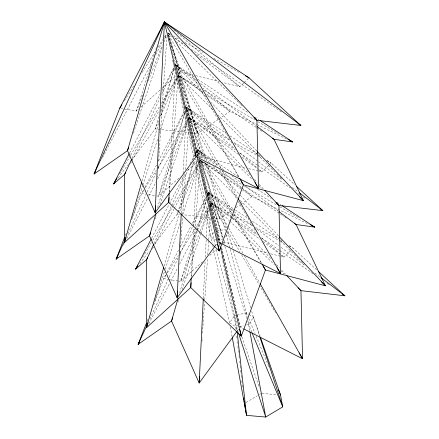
<?xml version="1.0" encoding="UTF-8"?>
<svg xmlns="http://www.w3.org/2000/svg" width="439" height="439" viewBox="0 0 439 439"><rect width="100%" height="100%" fill="white"/><g stroke="black" fill="none" stroke-linecap="round" stroke-linejoin="round"><path stroke-width="0.33" stroke-dasharray="2.19 1.65" d="M169.213 192.134L175.04 72.726M181.28 213.091L183.052 176.857M183.217 173.438L186.021 116.017M186.29 110.546L186.46 107.127L226.513 133.582M191.239 277.311L193.67 227.501M193.703 226.82L197.007 159.269M197.138 156.542L197.473 149.715L239.771 177.658M203.312 298.268L205.079 262.034M205.315 257.249L206.182 239.474M206.314 236.742L207.817 205.979M208.119 199.827L208.487 192.304L234.805 209.694M157.491 177.208L157.579 175.841M158.04 169.02L158.314 164.927M158.589 160.839L166.864 37.37M179.974 255.564L180.248 251.47M180.522 247.376L182.536 217.365M182.717 214.638L185.505 173.026M185.735 169.619L188.479 128.687M188.847 123.233L189.209 117.773L186.46 107.127L185.51 108.949M201.956 341.427L202.231 337.333M202.505 333.239L204.563 302.542M204.75 299.815L207.537 258.203M207.762 254.796L208.723 240.468M208.772 239.787L210.281 217.278M210.736 210.457L211.241 202.955L208.487 192.304L206.912 195.344M169.476 192.112L177.685 82.022M178.097 76.556L178.196 75.184L175.605 65.164M191.607 275.922L195.125 228.741M195.328 226.008L199.46 170.623M199.866 165.152L200.222 160.367L242.103 184.797M142.066 180.879L158.66 123.041M160.734 115.808L174.502 67.825M157.634 207.614L184.951 112.384M186.081 108.444L186.46 107.127L230.113 140.25M164.098 266.061L178.991 214.133M179.749 211.505L194.076 161.547M196.529 153.002L197.473 149.715L223.616 169.553M179.661 292.791L197.369 231.057M197.561 230.398L206.412 199.531M207.356 196.244L208.487 192.304L233.586 211.351M156.465 47.308L136.452 111.023L121.054 108.482M159.105 116.554L155.225 128.907L132.128 159.439M160.74 111.352L174.42 67.793M185.028 111.682L158.479 196.2L155.801 195.761M186.048 108.428L186.46 107.127L235.337 149.139M193.385 162.721L177.252 214.084L154.572 244.073M196.452 152.97L197.473 149.715L216.153 165.772M196.436 230.667L180.506 281.377L177.828 280.938M196.639 230.014L206.237 199.46M207.466 195.558L208.487 192.304L231.885 212.416M131.678 219.857L142.576 185.971M142.785 185.318L158.078 137.747M159.758 132.534L176.939 79.097M177.779 76.49L178.196 75.184L200.019 87.921M153.705 305.039L155.17 300.474M155.384 299.821L164.395 271.801M165.229 269.195L179.897 223.577M182.833 214.451L198.34 166.227M199.597 162.32L200.222 160.367L241.62 188.073M133.39 133.16L162.386 46.869M164.131 41.678L166.31 35.191M155.197 218.984L156.509 215.094M159.994 204.711L187.03 124.264M188.336 120.368L189.209 117.773L229.877 140.255M177.883 302.213L178.536 300.271M182.026 289.888L200.777 234.097M200.991 233.444L208.843 210.089M209.716 207.493L211.241 202.955L232.769 214.852M125.324 235.551L126.322 232.999M132.293 217.684L141.742 193.44L143.635 189.791M147.103 321.37L148.102 318.818M154.819 301.588L163.774 278.617L165.662 274.968M142.697 95.082L136.452 111.023L138.499 109.201M148.195 81.056L162.435 44.712M164.685 38.972L166.183 35.147M187.212 122.876L158.479 196.2L180.001 177.076M188.21 120.324L189.209 117.773L235.266 149.765M199.997 231.644L180.506 281.377L202.544 261.803M200.244 231.007L208.492 209.968M209.738 206.78L211.241 202.955L230.898 216.608M158.698 120.785L155.225 128.907L190.965 132.869M160.833 115.792L176.593 78.932M177.663 76.435L178.196 75.184L203.147 91.888M177.79 212.838L177.252 214.084L179.952 214.386M178.053 212.213L198.088 165.36M199.421 162.238L200.222 160.367L241.949 189.544M132.079 158.265L159.648 98.676M161.947 93.71L174.009 67.644M127.892 233.718L145.978 194.625M147.125 192.145L156.311 172.286M158.035 168.56L184.446 111.473M185.884 108.367L186.46 107.127L249.824 174.524M154.111 243.447L171.336 206.204M171.627 205.584L188.567 168.96M192.875 159.648L194.889 155.302M196.035 152.821L197.473 149.715L209.655 162.677M149.918 318.895L168.005 279.802M169.152 277.322L178.344 257.463M180.061 253.742L205.902 197.89M207.049 195.41L208.487 192.304L231.957 217.267M102.561 157.601L152.124 61.723M155.889 54.441L162.479 41.7M164.674 37.452L166.244 34.418M129.587 153.057L160.367 93.639M161.936 90.61L173.871 67.573M144.892 187.36L156.542 164.872M158.435 161.223L184.254 111.385M123.337 245.203L124.275 243.387M126.783 238.531L147.488 198.483M148.744 196.052L155.96 182.097M157.53 179.063L187.014 122.026M188.271 119.595L189.209 117.773L238.372 154.424M151.614 238.234L169.202 204.283M169.52 203.674L185.22 173.361M190.246 163.659L194.96 154.566M195.273 153.963L197.473 149.715L202.856 159.247M166.919 272.537L178.887 249.44M180.462 246.405L191.168 225.734M192.425 223.303L205.65 197.775M148.816 323.708L169.52 283.66M170.771 281.229L177.674 267.883M179.556 264.24L208.415 208.415M209.672 205.99L211.241 202.955L231.452 218.018M130.46 163.582L131.431 161.777M131.76 161.179L159.039 110.666M161.311 106.457L176.571 78.191M152.487 248.759L153.463 246.954M154.758 244.55L173.921 209.074M174.245 208.47L197.951 164.576M199.251 162.167L200.222 160.367L237.45 197.66M119.507 173.981L130.339 155.752M130.685 155.159L159.681 106.353M161.426 103.412L177.499 76.364M142.582 257.391L151.318 242.69M152.717 240.342L172.977 206.231M173.328 205.644L198.829 162.715M199.174 162.128L200.222 160.367L232.132 214.007M124.424 100.75L134.57 84.579M142.181 72.451L154.863 52.236M158.122 47.039L162.836 39.526M164.647 36.64L166.096 34.33M143.915 189.972L141.742 193.44L145.759 194.104M145.369 187.662L156.24 170.337M158.051 167.446L187.036 121.241M187.398 120.665L189.209 117.773L251.964 179.117M165.947 275.154L163.774 278.617L167.791 279.281M167.396 272.844L178.267 255.514M180.078 252.628L194.932 228.944M195.295 228.368L207.976 208.152M209.793 205.265L211.241 202.955L229.377 220.685M238.322 332.542L236.637 327.346L229.592 322.874L234.481 315.603L236.473 315.136M251.69 311.383L253.468 317.271L248.573 324.542L246.586 325.008M215.308 245.714L218.123 241.873L198.845 159.143M237.34 330.891L238.542 329.245M118.107 177.976L128.418 164.345M139.723 263.702L149.205 251.163M243.738 83.02L239.831 86.757L222.699 82.455M244.227 82.554L248.622 78.356M268.701 165.399L261.858 171.934L259.224 171.27M269.189 164.932L271.143 163.067L294.75 184.77M290.728 250.576L283.89 257.111L281.251 256.447M213.919 232.648L210.61 235.611L212.207 242.937M225.553 236.72L228.39 234.179L227.182 232.544M141.062 106.924L160.021 90.077M162.073 88.255L175.907 75.963M177.96 74.142L180.522 71.87L193.039 75.009M187.689 170.25L199.476 159.78M201.523 157.958L202.549 157.047L246.043 167.961M209.716 255.427L216.378 249.506M223.555 243.135L224.576 242.224L268.07 253.144M218.265 119.424L197.709 133.615L191.64 132.94M218.82 119.04L229.932 111.369L256.365 124.259M233.63 209.205L219.741 218.792L183.321 214.759M235.853 207.669L240.292 204.601M240.852 204.217L251.959 196.551L308.513 224.126M246.12 402.453L257.259 395.786M259.603 394.381L260.777 393.679M237.137 314.982L246.422 312.804L248.589 314.176M236.939 330.051L236.637 327.346L239.288 326.72M239.952 326.567L243.93 325.628M199.767 164.104L216.279 230.53L225.169 229.816L225.509 231.144M262.028 393.388L276.575 394.666M148.437 194.543L155.132 195.646M168.461 279.391L177.158 280.828M195.679 75.673L219.401 81.627M248.677 168.625L258.566 171.106M270.709 253.802L280.592 256.283M256.98 124.561L287.71 139.547M221.152 243.409L218.123 241.873L198.686 159.159M221.497 247.673L240.149 327.05L243.179 328.591M167.78 32.93L170.173 34.247M173.164 35.905L179.145 39.208M185.121 42.517L203.065 52.433M213.831 58.382L238.948 72.265M234.064 142.571L257.984 155.79M258.582 156.125L261.573 157.777M266.956 160.751L271.143 163.067L266.566 160.043M233.367 215.187L252.502 225.761M255.493 227.418L280.011 240.973M280.609 241.302L284.198 243.283M288.983 245.928L293.17 248.244L316.777 269.947M204.151 90.33L254.878 119.924M257.825 121.641L278.474 133.686M244.463 186.174L276.905 205.101M279.857 206.818L299.321 218.178M249.132 314.522L253.468 317.271L259.954 335.901M239.041 177.093L175.441 64.538L194.307 77.001M197.737 79.267L248.611 112.872M254.9 117.026L258.9 119.666M229.943 135.854L257.978 154.374M258.555 154.753L259.696 155.505M257.495 189.363L271.214 198.428M276.927 202.203L280.933 204.843M235.381 210.072L248.54 218.765M252.546 221.41L280.011 239.551M280.581 239.93L281.728 240.682M289.164 245.599L293.17 248.244M206.549 94.165L256.453 127.568M257.018 127.947L262.121 131.36M242.185 188.452L284.148 216.542M284.719 216.921L286.42 218.057M170.552 34.939L167.742 32.985L170.458 35.043M175.046 38.061L184.594 44.69M191.333 49.371L281.756 112.186M239.76 152.887L257.166 164.982M257.731 165.371L290.305 188.002M298.169 193.462L299.853 194.631M303.223 196.974L306.032 198.922M231.457 216.998L257.292 234.947M261.787 238.064L279.199 250.159M279.758 250.548L312.897 273.568M326.934 283.32L328.619 284.494M197.171 156.432L178.196 75.184L203.784 93.084M207.68 95.806L229.932 111.369L202.95 88.179M242.504 189.933L251.959 196.551L243.14 188.968M174.832 38.297L187.941 48.07M196.677 54.584L239.831 86.757L175.869 31.784M242.196 157.272L258.582 169.492M259.131 169.898L261.858 171.934L259.257 169.701M231.995 218.424L259.855 239.195M263.131 241.637L280.609 254.669M281.158 255.075L283.89 257.111L280.768 254.428M205.907 96.942L175.441 64.538L196.683 80.655M200.497 83.547L256.052 125.697M234.475 143.558L257.945 161.36M258.489 161.777L282.496 179.99M292.319 187.442L297.779 191.585M231.787 175.748L241.593 183.189M245.95 186.493L278.085 210.874M234.135 211.763L252.688 225.838M257.051 229.153L278.88 245.714M281.064 247.366L303.98 264.755M314.895 273.036L319.806 276.762M173.789 29.995L175.348 31.334M175.441 64.538L198.796 84.612M240.018 153.162L257.177 167.912M221.86 170.678L242.619 188.523M233.965 214.205L256.848 233.872M261.529 237.894L280.247 253.983M167.671 33.079L171.594 36.909M176.494 41.705L240.232 104.005M240.72 104.487L242.191 105.925M258.829 185.829L261.77 188.704M229.871 221.163L274.485 264.777M280.367 270.528L283.797 273.881M175.655 65.191L197.709 133.615L178.196 75.184L213.486 110.546M217.837 114.903L256.996 154.138M257.479 154.621L274.88 172.061M276.817 173.998L279.231 176.418M279.714 176.901L281.651 178.838M240.347 200.568L278.54 238.832M280.472 240.77L297.878 258.203M298.361 258.692L304.161 264.503M210.599 101.93L257.002 151.279M254.521 179.518L257.336 182.514M259.213 184.512L263.905 189.505M213.409 166.666L239.656 194.587M240.122 195.081L278.562 235.962M232.423 217.766L271.856 259.701M276.548 264.695L279.363 267.691M281.712 270.188L285.465 274.183M178.196 75.184L238.86 177.169M232.483 214.6L260.887 262.346M168.565 34.955L229.438 138.834M230.821 141.193L232.204 143.558M198.225 156.471L189.209 117.773L217.574 166.172M219.648 169.712L236.939 199.224M238.322 201.583L252.507 225.783M253.89 228.143L255.273 230.502M220.877 244.32L211.241 202.955L226.458 228.922M227.841 231.282L239.946 251.942M241.675 254.889L258.972 284.401M259.317 284.993L275.571 312.733M198.055 156.487L186.46 107.127L221.185 168.581M222.529 170.969L237.702 197.819M204.201 161.629L232.467 211.653M233.817 214.034L261.408 262.862M220.713 244.336L208.487 192.304L228.379 227.506M228.714 228.104L242.877 253.16M244.561 256.146L259.394 282.398M230.102 249.067L246.422 312.804L247.47 315.334M248.781 318.494L255.081 333.673M256.135 336.203L268.992 367.191M251.728 332.142L247.58 321.26M222.875 261.342L234.481 315.603L238.064 325.968M241.873 336.982L259.57 388.147M168.933 37.749L180.522 71.87L167.983 32.969M189.209 117.773L202.549 157.047L186.46 107.127M211.241 202.955L223.045 237.718M223.923 240.292L224.576 242.224L223.95 240.281M253.468 317.271L259.614 336.098M199.35 157.711L197.473 149.715L199.992 157.535M200.832 160.142L219.741 218.792L200.222 160.367L220.137 245.604M208.487 192.304L223.116 237.686M223.511 241.884L224.708 245.818M224.905 246.477L246.784 318.637M168.378 35.049L206.281 160.817M207.071 163.44L226.612 228.285M227.6 231.562L232.538 247.92M233.323 250.537L250.702 308.112M168.466 35.762L204.793 160.087M205.562 162.721L225.169 229.816M170.628 45.069L200.925 158.018M201.633 160.658L222.721 239.26L213.831 239.974L210.61 235.611L194.395 160.592M215.384 245.933L195.492 159.05M216.422 249.901L236.637 327.346M197.473 149.715L199.416 157.233M226.359 234.464L229.932 248.403M179.458 82.4L180.281 85.72M181.109 89.04L197.786 156.13M198.615 159.45L198.944 160.784M199.504 158.375L220.005 245.61M175.6 65.202L196.727 155.104M221.651 247.656L240.149 327.05M183.672 106.886L184.128 108.894M185.796 116.247L186.855 120.928M187.914 125.614L189.582 132.968M189.736 133.637L194.735 155.708M212.783 245.604L213.074 246.932M213.656 249.599L229.592 322.874M172.681 60.127L173.114 62.135M173.262 62.804L173.696 64.818M173.839 65.488L174.272 67.496M174.42 68.166L193.818 157.914M216.279 230.53L219.719 246.608M221.871 256.656L222.732 260.673M246.422 312.804L247.294 317.501M247.914 320.854L249.78 330.924M230.327 326.896L232.176 336.987M234.481 315.603L236.089 329.914M236.78 336.049L237.087 338.771M237.395 341.498L237.62 343.545M237.927 346.267L238.311 349.674M238.388 350.355L238.695 353.082M239.003 355.809L239.233 357.851M239.612 361.259L239.765 362.625M240.149 366.027L240.534 369.435M240.61 370.115L240.918 372.843M241.22 375.57L241.45 377.611M241.834 381.019L241.988 382.385M242.295 385.107L242.526 387.154"/><path stroke-width="0.66" d="M253.956 117.427L256.897 120.302L300.852 125.45L249.111 77.89L164.427 21.95L155.11 212.679L196.096 156.696L195.004 152.026M169.141 193.5L168.708 202.368L124.341 242.668L124.616 174.404L131.508 159.511M181.247 213.771L177.142 297.856L214.907 246.263M191.206 277.997L190.74 287.545L146.374 327.845L146.642 259.586L153.82 244.068M203.279 298.948L199.169 383.033L236.934 331.44M155.571 205.858L155.11 212.679L127.502 150.676L164.427 21.95L300.852 125.45L298.043 123.502M177.597 291.035L177.142 297.856L149.529 235.853L155.938 213.524M199.624 376.212L199.169 383.033L171.556 321.03L178.152 298.043M169.07 197.583L168.708 202.368L219.259 250.998L243.42 184.83L239.716 178.283M191.097 282.76L190.74 287.545L241.291 336.175L265.447 270.012L262.083 264.053M141.693 182.196L124.341 242.668L126.02 237.455M163.72 267.373L146.374 327.845L148.047 322.632M163.818 23.898L164.427 21.95L165.991 23.289M128.594 147.433L127.502 150.676L94.089 173.981L119.715 108.263L164.427 21.95L256.897 120.302L258.494 188.413L196.096 156.696L164.427 21.95L94.089 173.981L95.345 171.556M150.621 232.61L149.529 235.853L116.121 259.164L124.577 237.466M172.648 317.787L171.556 321.03L138.148 344.341L146.357 323.285M124.446 241.165L116.121 259.164L118.003 255.52M146.472 326.342L138.148 344.341L139.404 341.915M129.275 153.661L113.569 183.974L124.616 174.404L125.587 172.604M151.301 238.838L135.596 269.156L146.642 259.586L147.614 257.781M117.065 178.097L113.569 183.974L114.804 182.339M138.044 265.035L135.596 269.156L136.836 267.521M119.715 108.263L121.888 104.795M290.168 140.743L292.626 141.945L274.029 139.333L272.328 138.197M312.2 225.926L314.659 227.122L296.056 224.51L294.355 223.374M221.755 243.722L280.521 273.59L278.93 205.479L264.843 190.499M243.788 328.899L302.548 358.767L300.956 290.656L286.876 275.681M245.527 75.903L249.111 77.89M287.907 139.19L292.626 141.945L260.047 120.423M309.939 224.367L314.659 227.122L282.074 205.6M320.069 208.679L322.879 210.627L278.93 205.479L275.988 202.604M342.102 293.856L344.911 295.804L300.956 290.656L298.015 287.781M257.144 126.525L274.029 139.333L303.404 200.634L243.42 184.83L240.962 180.703M299.414 192.825L322.879 210.627L296.759 186.613M279.171 211.702L296.056 224.51L325.431 285.816L265.447 270.012L262.994 265.886M320.898 277.591L344.911 295.804L318.286 271.329M299.535 196.76L303.404 200.634L257.468 151.779M321.562 281.937L325.431 285.816L279.495 236.961M255.032 182.509L258.494 188.413L164.427 21.95M277.064 267.686L280.521 273.59L238.042 198.412M299.091 352.868L302.548 358.767L260.069 283.594M278.447 389.953L280.543 395.012L282.721 406.871L265.721 417.05L246.537 415.365L244.057 400.78M251.991 332.773L282.721 406.871L259.828 336.751M260.404 337.19L280.543 395.012M238.536 333.196L265.721 417.05L249.939 331.917M220.318 246.943L241.291 336.175L239.732 329.513M197.193 157.102L219.259 250.998L217.706 244.336M232.291 337.618L246.537 415.365L237.093 331.407M243.749 398.058L243.903 399.419"/></g></svg>
